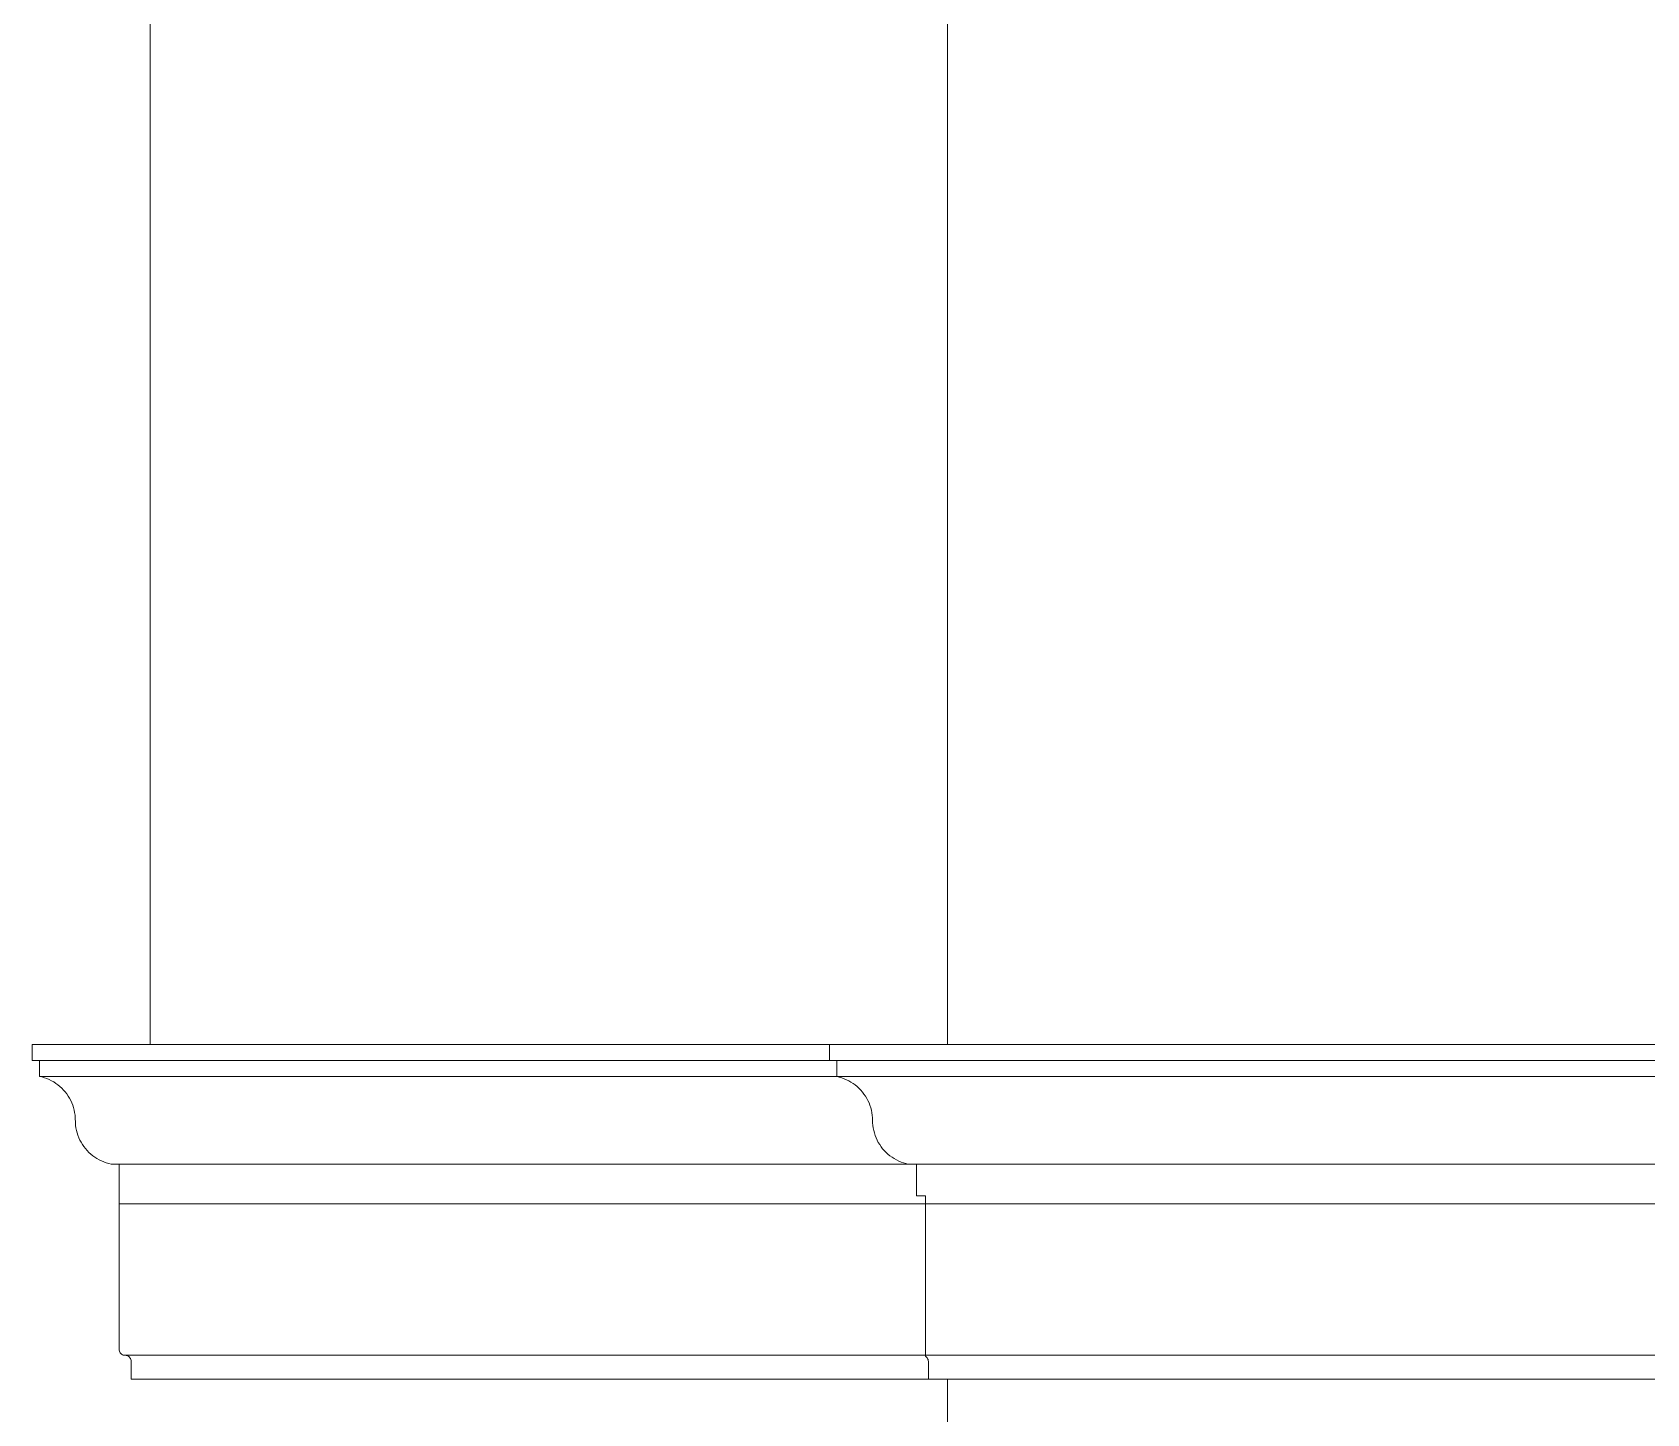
# Model space of a CAD drawing. Header units: millimetres. Extents: x -78046 to 260989, y -99288 to 158505.
# Drawn here: x 206942 to 208968, y -63445 to -61712 of the extents above; entities that cross this region are included whole.
import ezdxf

# ---------------------------------------------------------------- set-up
doc = ezdxf.new("R2010")
doc.units = ezdxf.units.MM
doc.header["$LTSCALE"] = 100
doc.layers.add('-HATCH', color=8, linetype='Continuous', lineweight=5)
doc.layers.add('-LINE1', color=7, linetype='Continuous', lineweight=18)

msp = doc.modelspace()

# ---------------------------------------------------------------- linework, layer by layer
at = {"layer": '-HATCH'}
for p, q in [((206951.2, -63001.6), (216090, -63001.6)), ((206951.2, -63021.6), (216090, -63021.6)), ((207051.2, -63131.6), (207090.2, -63131.6)), ((207090.2, -63131.6), (207149.5, -63131.6)), ((207149.5, -63131.6), (216090, -63131.6)), ((216090, -63181.6), (207051.2, -63181.6)), ((216090, -63371.5), (207057.5, -63371.5))]:
    msp.add_line(p, q, dxfattribs=at)
at = {"layer": '-LINE1', "color": 0, "lineweight": 20}
for p, q in [((208090.5, -62981.5), (208090.5, -56481.6)), ((207090.2, -62981.5), (207090.2, -60353.6)), ((208090.5, -62981.5), (208090.5, -62482.5)), ((206942.2, -62981.6), (207053.7, -62981.5)), ((206942.2, -63001.6), (206942.2, -62981.6)), ((206942.2, -62981.6), (208090.4, -62981.6)), ((207090.2, -62981.5), (207770.2, -62981.5)), ((207770.2, -62981.6), (207090.2, -62981.6)), ((207770.2, -62981.5), (208090.5, -62981.5)), ((207770.2, -62981.6), (207770.2, -62981.5)), ((208090.4, -62981.6), (207770.2, -62981.6)), ((207942.5, -62981.8), (208090.4, -62981.6)), ((207942.5, -63001.6), (207942.5, -62981.8)), ((216040, -62981.6), (208090.5, -62981.6)), ((206942.2, -63001.6), (206951.2, -63001.6)), ((206951.2, -63021.6), (206951.2, -63001.6)), ((207942.5, -63001.8), (207942.5, -63001.6)), ((207951.5, -63001.8), (207942.5, -63001.8)), ((207951.5, -63021.6), (207951.5, -63001.8)), ((206954.3, -63022.3), (206951.2, -63021.6)), ((206957.4, -63023.2), (206954.3, -63022.3)), ((206960.4, -63024.3), (206957.4, -63023.2)), ((206963.3, -63025.6), (206960.4, -63024.3)), ((206966.2, -63027), (206963.3, -63025.6)), ((206969, -63028.6), (206966.2, -63027)), ((206971.7, -63030.3), (206969, -63028.6)), ((206974.3, -63032.2), (206971.7, -63030.3)), ((206976.8, -63034.2), (206974.3, -63032.2)), ((206979.1, -63036.4), (206976.8, -63034.2)), ((206981.4, -63038.7), (206979.1, -63036.4)), ((207951.5, -63021.8), (207951.5, -63021.6)), ((207954.6, -63022.5), (207951.5, -63021.8)), ((207957.7, -63023.4), (207954.6, -63022.5)), ((207960.7, -63024.5), (207957.7, -63023.4)), ((207963.6, -63025.7), (207960.7, -63024.5)), ((207966.5, -63027.1), (207963.6, -63025.7)), ((207969.3, -63028.7), (207966.5, -63027.1)), ((207972, -63030.4), (207969.3, -63028.7)), ((207974.6, -63032.3), (207972, -63030.4)), ((207977.1, -63034.3), (207974.6, -63032.3)), ((207979.4, -63036.5), (207977.1, -63034.3)), ((207981.7, -63038.8), (207979.4, -63036.5)), ((206983.5, -63041.1), (206981.4, -63038.7)), ((206985.4, -63043.6), (206983.5, -63041.1)), ((206987.2, -63046.3), (206985.4, -63043.6)), ((206988.9, -63049), (206987.2, -63046.3)), ((206990.4, -63051.8), (206988.9, -63049)), ((206991.7, -63054.8), (206990.4, -63051.8)), ((206992.9, -63057.8), (206991.7, -63054.8)), ((206993.9, -63060.8), (206992.9, -63057.8)), ((207983.8, -63041.2), (207981.7, -63038.8)), ((207985.7, -63043.8), (207983.8, -63041.2)), ((207987.5, -63046.4), (207985.7, -63043.8)), ((207989.2, -63049.2), (207987.5, -63046.4)), ((207990.7, -63052), (207989.2, -63049.2)), ((207992, -63054.9), (207990.7, -63052)), ((207993.2, -63057.9), (207992, -63054.9)), ((207994.2, -63061), (207993.2, -63057.9)), ((206994.7, -63063.9), (206993.9, -63060.8)), ((206995.3, -63067), (206994.7, -63063.9)), ((206995.8, -63070.2), (206995.3, -63067)), ((206996.1, -63073.4), (206995.8, -63070.2)), ((206996.2, -63079.8), (206996.1, -63073.4)), ((207995, -63064.1), (207994.2, -63061)), ((207995.6, -63067.2), (207995, -63064.1)), ((207996.1, -63070.4), (207995.6, -63067.2)), ((207996.4, -63073.6), (207996.1, -63070.4)), ((207996.5, -63080), (207996.4, -63073.6)), ((206996.5, -63083), (206996.2, -63079.8)), ((206997, -63086.2), (206996.5, -63083)), ((206997.6, -63089.3), (206997, -63086.2)), ((206998.4, -63092.4), (206997.6, -63089.3)), ((206999.4, -63095.5), (206998.4, -63092.4)), ((207000.6, -63098.5), (206999.4, -63095.5)), ((207001.9, -63101.4), (207000.6, -63098.5)), ((207996.8, -63083.2), (207996.5, -63080)), ((207997.3, -63086.3), (207996.8, -63083.2)), ((207997.9, -63089.5), (207997.3, -63086.3)), ((207998.7, -63092.6), (207997.9, -63089.5)), ((207999.7, -63095.6), (207998.7, -63092.6)), ((208000.9, -63098.6), (207999.7, -63095.6)), ((208002.2, -63101.5), (208000.9, -63098.6)), ((207003.4, -63104.2), (207001.9, -63101.4)), ((207005.1, -63107), (207003.4, -63104.2)), ((207006.9, -63109.6), (207005.1, -63107)), ((207008.8, -63112.1), (207006.9, -63109.6)), ((207010.9, -63114.6), (207008.8, -63112.1)), ((207013.2, -63116.9), (207010.9, -63114.6)), ((207015.5, -63119), (207013.2, -63116.9)), ((207018, -63121.1), (207015.5, -63119)), ((208003.7, -63104.4), (208002.2, -63101.5)), ((208005.4, -63107.1), (208003.7, -63104.4)), ((208007.2, -63109.8), (208005.4, -63107.1)), ((208009.1, -63112.3), (208007.2, -63109.8)), ((208011.2, -63114.7), (208009.1, -63112.3)), ((208013.5, -63117), (208011.2, -63114.7)), ((208015.8, -63119.2), (208013.5, -63117)), ((207020.6, -63122.9), (207018, -63121.1)), ((207023.3, -63124.7), (207020.6, -63122.9)), ((207026.1, -63126.3), (207023.3, -63124.7)), ((207029, -63127.7), (207026.1, -63126.3)), ((207031.9, -63128.9), (207029, -63127.7)), ((207035, -63130), (207031.9, -63128.9)), ((207038, -63130.9), (207035, -63130)), ((207041.2, -63131.6), (207038, -63130.9)), ((207041.2, -63131.6), (207051.2, -63131.6)), ((207051.2, -63364.1), (207051.2, -63131.6)), ((208018.3, -63121.2), (208015.8, -63119.2)), ((208020.9, -63123.1), (208018.3, -63121.2)), ((208023.6, -63124.8), (208020.9, -63123.1)), ((208026.4, -63126.4), (208023.6, -63124.8)), ((208029.3, -63127.8), (208026.4, -63126.4)), ((208032.2, -63129.1), (208029.3, -63127.8)), ((208035.3, -63130.1), (208032.2, -63129.1)), ((208038.3, -63131), (208035.3, -63130.1)), ((208040.8, -63131.6), (208038.3, -63131)), ((208041.5, -63131.8), (208040.8, -63131.6)), ((208051.5, -63131.8), (208041.5, -63131.8)), ((208051.5, -63171.6), (208051.5, -63131.8)), ((208062.7, -63171.6), (208051.5, -63171.6)), ((208062.7, -63372.8), (208062.7, -63171.6)), ((207051.2, -63365.3), (207051.2, -63364.1)), ((207051.5, -63366.4), (207051.2, -63365.3)), ((207052, -63367.5), (207051.5, -63366.4)), ((207052.6, -63368.5), (207052, -63367.5)), ((207053.4, -63369.4), (207052.6, -63368.5)), ((207054.2, -63370.2), (207053.4, -63369.4)), ((207055.3, -63370.8), (207054.2, -63370.2)), ((207056.3, -63371.2), (207055.3, -63370.8)), ((207057.5, -63371.5), (207056.3, -63371.2)), ((207059.8, -63371.7), (207057.5, -63371.5)), ((207061, -63372), (207059.8, -63371.7)), ((207062.1, -63372.4), (207061, -63372)), ((207063.1, -63373), (207062.1, -63372.4)), ((207064, -63373.8), (207063.1, -63373)), ((207064.7, -63374.7), (207064, -63373.8)), ((207065.3, -63375.7), (207064.7, -63374.7)), ((207065.8, -63376.8), (207065.3, -63375.7)), ((207066.1, -63377.9), (207065.8, -63376.8)), ((207066.2, -63379.1), (207066.1, -63377.9)), ((207066.2, -63401.6), (207066.2, -63379.1)), ((208063.4, -63373.2), (208062.7, -63372.8)), ((208064.3, -63374), (208063.4, -63373.2)), ((208065, -63374.9), (208064.3, -63374)), ((208065.6, -63375.9), (208065, -63374.9)), ((208066.1, -63376.9), (208065.6, -63375.9)), ((208066.4, -63378.1), (208066.1, -63376.9)), ((208066.5, -63379.3), (208066.4, -63378.1)), ((208066.5, -63401.6), (208066.5, -63379.3)), ((207066.2, -63401.6), (216090, -63401.6)), ((208090.5, -63401.6), (208066.5, -63401.6)), ((208090.5, -67081.5), (208090.5, -63401.6))]:
    msp.add_line(p, q, dxfattribs=at)

doc.saveas('drawing.dxf')
